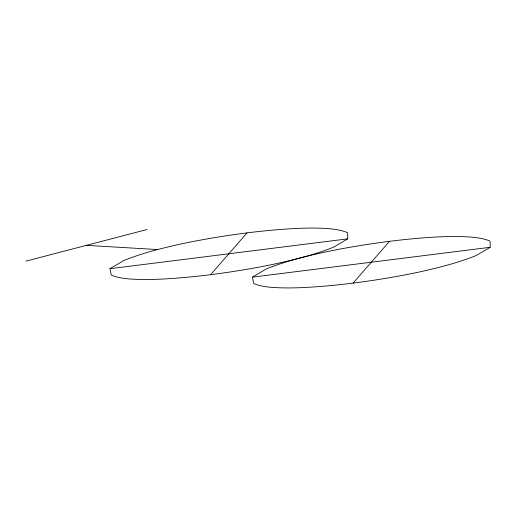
<?xml version="1.0" encoding="UTF-8"?>
<svg xmlns="http://www.w3.org/2000/svg" width="516" height="516" viewBox="0 0 516 516"><rect width="100%" height="100%" fill="white"/><g stroke="black" fill="none" stroke-linecap="round" stroke-linejoin="round"><path stroke-width="0.77" d="M210.651 274.673L247.029 232.897M353.099 283.103L389.477 241.327M109.927 268.707L123.995 260.445A91.513 22.291 -11.6 0 1 157.612 249.563A143.325 34.914 -11.6 0 1 197.789 240.598A216.526 52.748 -11.6 0 1 293.281 228.614A143.325 34.914 -11.6 0 1 325.783 228.459A97.169 23.672 -11.6 0 1 347.668 232.78L347.752 238.856L333.684 247.125A91.513 22.291 -11.6 0 1 300.06 258A91.513 22.291 -11.6 0 0 266.443 268.875L252.376 277.144L253.737 283.471A91.513 22.291 -11.6 0 0 274.344 287.541A143.325 34.914 -11.6 0 0 306.846 287.386A216.526 52.748 -11.6 0 0 402.338 275.402A143.325 34.914 -11.6 0 0 442.509 266.437A91.513 22.291 -11.6 0 0 476.133 255.555L490.2 247.293L490.116 241.211A97.169 23.672 -11.6 0 0 468.231 236.889A143.325 34.914 -11.6 0 0 435.73 237.05A216.526 52.748 -11.6 0 0 340.238 249.035A143.325 34.914 -11.6 0 0 300.06 258A143.325 34.914 -11.6 0 1 259.89 266.966A216.526 52.748 -11.6 0 1 164.398 278.95A143.325 34.914 -11.6 0 1 131.896 279.111A91.513 22.291 -11.6 0 1 111.288 275.041L109.927 268.707L347.752 238.856M25.8 261.18L146.983 229.523M252.376 277.144L490.2 247.293M86.391 245.352L157.612 249.563"/></g></svg>
